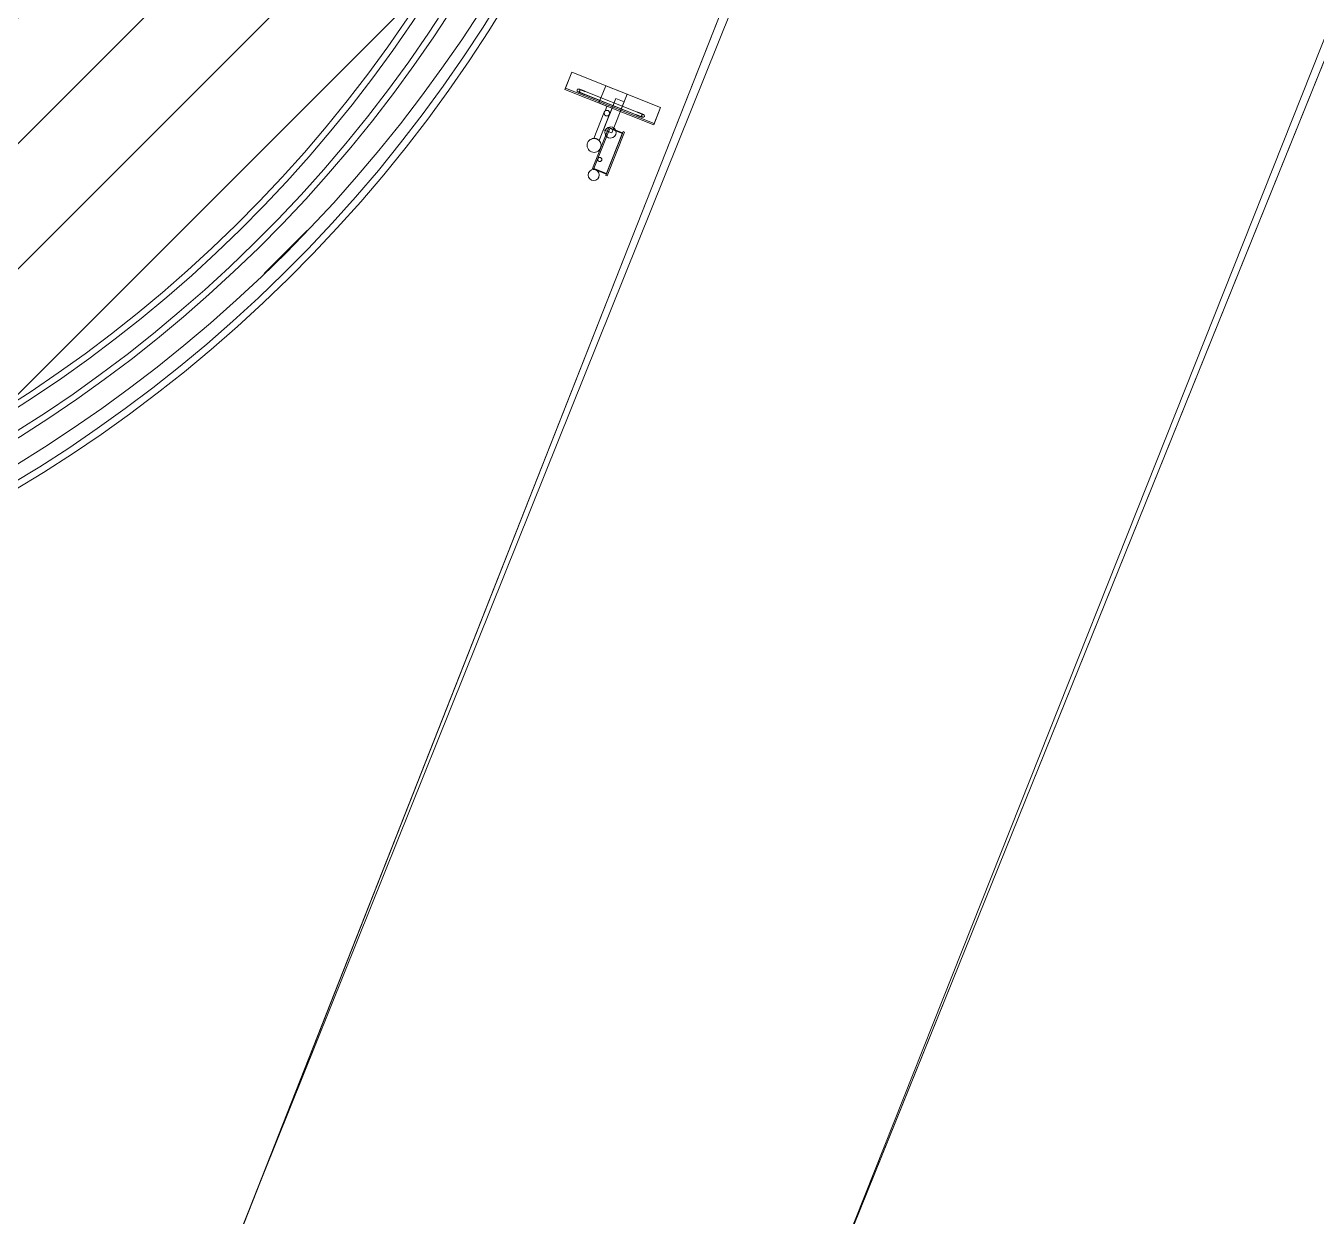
# Model space of a CAD drawing. Header units: metres. Extents: x -207 to 292, y -187 to 169.
# Drawn here: x -36.865 to -32.247, y -57.796 to -53.535 of the extents above; entities that cross this region are included whole.
import ezdxf

# ---------------------------------------------------------------- set-up
doc = ezdxf.new("R2010")
doc.units = ezdxf.units.M
for name, color, linetype, lineweight in [('C-TOPO', 7, 'Continuous', 9), ('EQUIPOS PIS', 7, 'Continuous', 9), ('P-SANR-FIXT', 7, 'Continuous', 9), ('VEREDAS', 7, 'Continuous', 9)]:
    doc.layers.add(name, color=color, linetype=linetype, lineweight=lineweight)
doc.layers.add('PR10-ARQ-PL-001-Emplazamiento-C-1_dwg', color=7, linetype='Continuous', lineweight=9, true_color=0x767676)

# ---------------------------------------------------------------- blocks, each defined once
blk = doc.blocks.new('M_Estanque-Terraza - M_Estanque-Terraza-2331352-PLANTA EMPLAZAMIENTO ACTUALIZADO')
at = {"layer": 'P-SANR-FIXT'}
for radius, start in [(5.1516, 0), (5.1516, 0), (5.1266, 360), (5.1266, 360), (4.9983, 360), (4.9755, 360), (4.9059, 0), (4.8832, 0)]:
    blk.add_arc((0, 0), radius, start, 180, dxfattribs=at)
blk = doc.blocks.new('M_Tuberia Control-01 - M_Tuberia Control-01-2159111-PLANTA EMPLAZAMIENTO ACTUALIZADO')
at = {"layer": 'P-SANR-FIXT'}
for p, q in [((0.1525, 0.1709), (0.1475, 0.1709)), ((0.1475, 0.1709), (0.2138, 0.1709)), ((0.1475, 0.1709), (0.1475, -0.1709)), ((0.1475, 0.1709), (0.1475, -0.1709)), ((0.2138, 0.1709), (0.1525, 0.1709)), ((0.1525, 0.1709), (0.1525, -0.1709)), ((0.1525, 0.1709), (0.1525, -0.1709)), ((0.2138, -0.1709), (0.2138, 0.1709)), ((0.2138, 0.1709), (0.2138, -0.1709)), ((0.1573, 0.0993), (0.1573, -0.099)), ((0.1575, 0.1228), (0.1575, -0.1225)), ((0.1675, -0.1225), (0.1675, 0.1228)), ((0.1677, -0.099), (0.1677, 0.0993)), ((0.1244, 0.01), (0.0229, 0.01)), ((0.1244, 0.01), (0.0229, 0.01)), ((0.1475, 0.0089), (0.129, 0.0089)), ((0.2138, 0.0401), (0.1475, 0.0401)), ((0.1475, 0.0401), (0.2138, 0.0401)), ((0.1475, 0.0401), (0.1475, -0.0423)), ((0.1475, 0.0401), (0.1475, -0.0423)), ((0.1475, -0.0011), (0.1475, 0.0089)), ((0.2138, -0.0423), (0.2138, 0.0401)), ((0.2138, 0.0401), (0.2138, -0.0423)), ((-0.0795, -0.025), (0.0795, -0.025)), ((0.0795, -0.025), (-0.0795, -0.025)), ((-0.0795, -0.0784), (-0.0795, -0.025)), ((-0.0795, -0.025), (-0.0795, -0.0784)), ((-0.077, -0.0294), (0.077, -0.0294)), ((0.077, -0.0294), (-0.077, -0.0294)), ((-0.077, -0.0294), (-0.077, -0.0784)), ((-0.077, -0.0784), (-0.077, -0.0294)), ((0.0229, -0.01), (0.1244, -0.01)), ((0.0229, -0.01), (0.1244, -0.01)), ((0.1841, -0.0103), (0.0646, -0.0103)), ((0.0646, -0.0103), (0.1841, -0.0103)), ((0.0646, -0.0103), (0.0646, -0.0423)), ((0.0646, -0.0103), (0.0646, -0.0423)), ((0.1841, -0.0423), (0.0646, -0.0423)), ((0.0646, -0.0423), (0.1841, -0.0423)), ((0.077, -0.0784), (0.077, -0.0294)), ((0.077, -0.0784), (0.077, -0.0294)), ((0.0795, -0.025), (0.0795, -0.0784)), ((0.0795, -0.025), (0.0795, -0.0784)), ((0.1244, -0.01), (0.1244, -0.0111)), ((0.1244, -0.0111), (0.1475, -0.0111)), ((0.1475, -0.0111), (0.1475, -0.0011)), ((0.2138, -0.0423), (0.1475, -0.0423)), ((0.1475, -0.0423), (0.2138, -0.0423)), ((0.1841, -0.0423), (0.1841, -0.0103)), ((0.1841, -0.0103), (0.1841, -0.0423)), ((0.0845, -0.0784), (-0.0845, -0.0784)), ((-0.0845, -0.0784), (0.0845, -0.0784)), ((-0.0845, -0.0784), (-0.0845, -0.0836)), ((-0.0845, -0.0784), (-0.0845, -0.0836)), ((0.0845, -0.0836), (-0.0845, -0.0836)), ((-0.0845, -0.0836), (0.0845, -0.0836)), ((-0.0795, -0.0784), (0.0795, -0.0784)), ((0.0795, -0.0784), (-0.0795, -0.0784)), ((0.077, -0.0784), (-0.077, -0.0784)), ((-0.077, -0.0784), (0.077, -0.0784)), ((0.0845, -0.0836), (0.0845, -0.0784)), ((0.0845, -0.0784), (0.0845, -0.0836)), ((0.2138, -0.1709), (0.1475, -0.1709)), ((0.1475, -0.1709), (0.1525, -0.1709)), ((0.1525, -0.1709), (0.2138, -0.1709))]:
    blk.add_line(p, q, dxfattribs=at)
at = {"layer": 'P-SANR-FIXT', "flags": 128}
for points in [[(0.1573, 0.1243), (0.1573, 0.1243), (0.1573, 0.1242), (0.1573, 0.1241), (0.1573, 0.124), (0.1573, 0.1238), (0.1573, 0.1236), (0.1573, 0.1233), (0.1573, 0.123), (0.1573, 0.1227), (0.1573, 0.1223), (0.1573, 0.1219), (0.1573, 0.1215), (0.1573, 0.121), (0.1573, 0.1205), (0.1573, 0.1199), (0.1573, 0.1193), (0.1573, 0.1187), (0.1573, 0.1181), (0.1573, 0.1174), (0.1573, 0.1167), (0.1573, 0.116), (0.1573, 0.1152), (0.1573, 0.1144), (0.1573, 0.1136), (0.1573, 0.1128), (0.1573, 0.1119), (0.1573, 0.1111), (0.1573, 0.1102), (0.1573, 0.1093), (0.1573, 0.1083), (0.1573, 0.1074), (0.1573, 0.1064), (0.1573, 0.1055), (0.1573, 0.1045), (0.1573, 0.1035), (0.1573, 0.1025), (0.1573, 0.1015), (0.1573, 0.1005), (0.1573, 0.0995), (0.1573, 0.0993)], [(0.1677, 0.0993), (0.1677, 0.1003), (0.1677, 0.1013), (0.1677, 0.1023), (0.1677, 0.1033), (0.1677, 0.1042), (0.1677, 0.1052), (0.1677, 0.1062), (0.1677, 0.1071), (0.1677, 0.1081), (0.1677, 0.109), (0.1677, 0.1099), (0.1677, 0.1108), (0.1677, 0.1117), (0.1677, 0.1126), (0.1677, 0.1134), (0.1677, 0.1142), (0.1677, 0.115), (0.1677, 0.1158), (0.1677, 0.1165), (0.1677, 0.1172), (0.1677, 0.1179), (0.1677, 0.1185), (0.1677, 0.1192), (0.1677, 0.1198), (0.1677, 0.1203), (0.1677, 0.1208), (0.1677, 0.1213), (0.1677, 0.1218), (0.1677, 0.1222), (0.1677, 0.1226), (0.1677, 0.1229), (0.1677, 0.1232), (0.1677, 0.1235), (0.1677, 0.1237), (0.1677, 0.1239), (0.1677, 0.1241), (0.1677, 0.1242), (0.1677, 0.1242), (0.1677, 0.1243)], [(0.1573, -0.099), (0.1573, -0.1), (0.1573, -0.101), (0.1573, -0.102), (0.1573, -0.103), (0.1573, -0.104), (0.1573, -0.1049), (0.1573, -0.1059), (0.1573, -0.1069), (0.1573, -0.1078), (0.1573, -0.1087), (0.1573, -0.1097), (0.1573, -0.1105), (0.1573, -0.1114), (0.1573, -0.1123), (0.1573, -0.1131), (0.1573, -0.1139), (0.1573, -0.1147), (0.1573, -0.1155), (0.1573, -0.1162), (0.1573, -0.1169), (0.1573, -0.1176), (0.1573, -0.1183), (0.1573, -0.1189), (0.1573, -0.1195), (0.1573, -0.12), (0.1573, -0.1206), (0.1573, -0.1211), (0.1573, -0.1215), (0.1573, -0.1219), (0.1573, -0.1223), (0.1573, -0.1226), (0.1573, -0.123), (0.1573, -0.1232), (0.1573, -0.1235), (0.1573, -0.1236), (0.1573, -0.1238), (0.1573, -0.1239), (0.1573, -0.124), (0.1573, -0.124)], [(0.1677, -0.124), (0.1677, -0.124), (0.1677, -0.1239), (0.1677, -0.1238), (0.1677, -0.1237), (0.1677, -0.1235), (0.1677, -0.1233), (0.1677, -0.123), (0.1677, -0.1227), (0.1677, -0.1224), (0.1677, -0.122), (0.1677, -0.1216), (0.1677, -0.1212), (0.1677, -0.1207), (0.1677, -0.1202), (0.1677, -0.1196), (0.1677, -0.1191), (0.1677, -0.1184), (0.1677, -0.1178), (0.1677, -0.1171), (0.1677, -0.1164), (0.1677, -0.1157), (0.1677, -0.1149), (0.1677, -0.1142), (0.1677, -0.1133), (0.1677, -0.1125), (0.1677, -0.1117), (0.1677, -0.1108), (0.1677, -0.1099), (0.1677, -0.109), (0.1677, -0.1081), (0.1677, -0.1071), (0.1677, -0.1062), (0.1677, -0.1052), (0.1677, -0.1042), (0.1677, -0.1033), (0.1677, -0.1023), (0.1677, -0.1013), (0.1677, -0.1003), (0.1677, -0.0993), (0.1677, -0.099)]]:
    blk.add_lwpolyline(points, dxfattribs=at)
at = {"layer": 'P-SANR-FIXT'}
for centre, radius, start, end in [((0.1625, 0.1243), 0.00518, 90, 270), ((0.1625, 0.1243), 0.00518, 270, 90), ((0, 0), 0.025, 360, 180), ((0, 0), 0.025, 0, 180), ((0, 0), 0.025, 180, 360), ((0.1244, 0), 0.01, 360, 180), ((0.1244, 0), 0.01, 0, 180), ((0.1244, 0), 0.01, 180, 360), ((0.1244, 0), 0.01, 180, 360), ((-0.099, -0.0375), 0.02, 0, 180), ((-0.099, -0.0375), 0.02, 0, 180), ((-0.099, -0.0375), 0.02, 180, 0), ((-0.099, -0.0375), 0.02, 180, 360), ((-0.0394, -0.0375), 0.0075, 360, 180), ((-0.0394, -0.0375), 0.0075, 0, 180), ((-0.0394, -0.0375), 0.0075, 180, 360), ((-0.0394, -0.0375), 0.0075, 180, 360), ((0, 0), 0.025, 180, 360), ((0.0646, -0.0375), 0.02, 360, 180), ((0.0646, -0.0375), 0.02, 0, 180), ((0.0646, -0.0375), 0.02, 180, 360), ((0.0646, -0.0375), 0.02, 180, 360), ((0.1625, -0.124), 0.00518, 90, 270), ((0.1625, -0.124), 0.00518, 270, 90)]:
    blk.add_arc(centre, radius, start, end, dxfattribs=at)
for points, knots in [([(0.1625, 0.1191), (0.1622, 0.1191), (0.1617, 0.1191), (0.161, 0.1193), (0.1606, 0.1194), (0.1602, 0.1196), (0.1598, 0.1198), (0.1595, 0.1201), (0.1591, 0.1203), (0.1588, 0.1206), (0.1586, 0.1209), (0.1584, 0.1211), (0.1582, 0.1213), (0.1581, 0.1215), (0.158, 0.1216), (0.1579, 0.1218), (0.1578, 0.1221), (0.1577, 0.1224), (0.1576, 0.1225), (0.1576, 0.1226), (0.1576, 0.1227), (0.1575, 0.1228), (0.1575, 0.1228), (0.1575, 0.1228), (0.1576, 0.1227), (0.1576, 0.1226), (0.1576, 0.1225), (0.1577, 0.1224), (0.1578, 0.1221), (0.1579, 0.1218), (0.158, 0.1216), (0.1581, 0.1215), (0.1582, 0.1213), (0.1584, 0.1211), (0.1586, 0.1209), (0.1588, 0.1206), (0.1591, 0.1203), (0.1595, 0.1201), (0.1598, 0.1198), (0.1602, 0.1196), (0.1606, 0.1194), (0.161, 0.1193), (0.1617, 0.1191), (0.1622, 0.1191), (0.1625, 0.1191)], [0, 0, 0, 0, 0.055556, 0.083333, 0.111111, 0.138889, 0.166667, 0.194444, 0.222222, 0.25, 0.277778, 0.305556, 0.319444, 0.333333, 0.347222, 0.361111, 0.388889, 0.416667, 0.430556, 0.444444, 0.458333, 0.472222, 0.5, 0.527778, 0.541667, 0.555556, 0.569444, 0.583333, 0.611111, 0.638889, 0.652778, 0.666667, 0.680556, 0.694444, 0.722222, 0.75, 0.777778, 0.805556, 0.833333, 0.861111, 0.888889, 0.916667, 0.944444, 1, 1, 1, 1]), ([(0.1625, 0.1191), (0.1628, 0.1191), (0.1633, 0.1191), (0.164, 0.1193), (0.1644, 0.1194), (0.1648, 0.1196), (0.1652, 0.1198), (0.1655, 0.1201), (0.1659, 0.1203), (0.1662, 0.1206), (0.1664, 0.1209), (0.1666, 0.1211), (0.1668, 0.1213), (0.1669, 0.1215), (0.167, 0.1216), (0.1671, 0.1218), (0.1672, 0.1221), (0.1673, 0.1224), (0.1674, 0.1225), (0.1674, 0.1226), (0.1674, 0.1227), (0.1675, 0.1228), (0.1675, 0.1228), (0.1675, 0.1228), (0.1674, 0.1227), (0.1674, 0.1226), (0.1674, 0.1225), (0.1673, 0.1224), (0.1672, 0.1221), (0.1671, 0.1218), (0.167, 0.1216), (0.1669, 0.1215), (0.1668, 0.1213), (0.1666, 0.1211), (0.1664, 0.1209), (0.1662, 0.1206), (0.1659, 0.1203), (0.1655, 0.1201), (0.1652, 0.1198), (0.1648, 0.1196), (0.1644, 0.1194), (0.164, 0.1193), (0.1633, 0.1191), (0.1628, 0.1191), (0.1625, 0.1191)], [0, 0, 0, 0, 0.055556, 0.083333, 0.111111, 0.138889, 0.166667, 0.194444, 0.222222, 0.25, 0.277778, 0.305556, 0.319444, 0.333333, 0.347222, 0.361111, 0.388889, 0.416667, 0.430556, 0.444444, 0.458333, 0.472222, 0.5, 0.527778, 0.541667, 0.555556, 0.569444, 0.583333, 0.611111, 0.638889, 0.652778, 0.666667, 0.680556, 0.694444, 0.722222, 0.75, 0.777778, 0.805556, 0.833333, 0.861111, 0.888889, 0.916667, 0.944444, 1, 1, 1, 1]), ([(0.025, 0), (0.025, 0.0008), (0.0249, 0.0023), (0.0245, 0.0051), (0.0239, 0.0073), (0.0234, 0.0088), (0.0232, 0.0094), (0.023, 0.0097), (0.0229, 0.0099), (0.0229, 0.01), (0.0229, 0.01)], [0, 0, 0, 0, 0.142857, 0.285714, 0.571429, 0.678571, 0.785714, 0.839286, 0.892857, 1, 1, 1, 1]), ([(0.0229, 0.01), (0.0229, 0.01), (0.023, 0.0098), (0.0234, 0.0088), (0.0242, 0.0067), (0.0248, 0.0034), (0.025, 0.0012), (0.025, 0)], [0, 0, 0, 0, 0.142857, 0.285714, 0.571429, 0.785714, 1, 1, 1, 1]), ([(0.025, 0), (0.025, 0.0008), (0.0249, 0.0023), (0.0245, 0.0051), (0.0239, 0.0073), (0.0234, 0.0088), (0.0232, 0.0094), (0.023, 0.0097), (0.0229, 0.0099), (0.0229, 0.01), (0.0229, 0.01)], [0, 0, 0, 0, 0.142857, 0.285714, 0.571429, 0.678571, 0.785714, 0.839286, 0.892857, 1, 1, 1, 1]), ([(0.0229, 0.01), (0.0229, 0.01), (0.023, 0.0098), (0.0234, 0.0088), (0.0242, 0.0067), (0.0248, 0.0034), (0.025, 0.0012), (0.025, 0)], [0, 0, 0, 0, 0.142857, 0.285714, 0.571429, 0.785714, 1, 1, 1, 1]), ([(0.1144, 0), (0.1144, 0.0005), (0.1144, 0.0011), (0.1146, 0.002), (0.1147, 0.0027), (0.1149, 0.0033), (0.1151, 0.0039), (0.1154, 0.0045), (0.1157, 0.005), (0.116, 0.0055), (0.1164, 0.006), (0.1167, 0.0065), (0.1171, 0.0069), (0.1175, 0.0073), (0.118, 0.0078), (0.1186, 0.0082), (0.1192, 0.0086), (0.1198, 0.0089), (0.1209, 0.0094), (0.1224, 0.0099), (0.1237, 0.01), (0.1244, 0.01)], [0, 0, 0, 0, 0.071429, 0.107143, 0.142857, 0.178571, 0.214286, 0.25, 0.285714, 0.321429, 0.357143, 0.392857, 0.428571, 0.464286, 0.5, 0.571429, 0.607143, 0.642857, 0.714286, 0.857143, 1, 1, 1, 1]), ([(0.1244, 0.01), (0.1237, 0.01), (0.1224, 0.0099), (0.1209, 0.0094), (0.1198, 0.0089), (0.1192, 0.0086), (0.1188, 0.0083), (0.1183, 0.008), (0.1179, 0.0076), (0.1175, 0.0073), (0.1171, 0.0069), (0.1167, 0.0065), (0.1164, 0.006), (0.116, 0.0055), (0.1157, 0.005), (0.1154, 0.0045), (0.1151, 0.0039), (0.1149, 0.0033), (0.1147, 0.0027), (0.1146, 0.002), (0.1144, 0.0011), (0.1144, 0.0005), (0.1144, 0)], [0, 0, 0, 0, 0.142857, 0.285714, 0.357143, 0.392857, 0.428571, 0.464286, 0.5, 0.535714, 0.571429, 0.607143, 0.642857, 0.678571, 0.714286, 0.75, 0.785714, 0.821429, 0.857143, 0.892857, 0.928571, 1, 1, 1, 1]), ([(0.1144, 0), (0.1144, 0.0005), (0.1144, 0.0011), (0.1146, 0.002), (0.1147, 0.0027), (0.1149, 0.0033), (0.1151, 0.0039), (0.1154, 0.0045), (0.1157, 0.005), (0.116, 0.0055), (0.1164, 0.006), (0.1167, 0.0065), (0.1171, 0.0069), (0.1175, 0.0073), (0.118, 0.0078), (0.1186, 0.0082), (0.1192, 0.0086), (0.1198, 0.0089), (0.1209, 0.0094), (0.1224, 0.0099), (0.1237, 0.01), (0.1244, 0.01)], [0, 0, 0, 0, 0.071429, 0.107143, 0.142857, 0.178571, 0.214286, 0.25, 0.285714, 0.321429, 0.357143, 0.392857, 0.428571, 0.464286, 0.5, 0.571429, 0.607143, 0.642857, 0.714286, 0.857143, 1, 1, 1, 1]), ([(0.1244, 0.01), (0.1237, 0.01), (0.1224, 0.0099), (0.1209, 0.0094), (0.1198, 0.0089), (0.1192, 0.0086), (0.1188, 0.0083), (0.1183, 0.008), (0.1179, 0.0076), (0.1175, 0.0073), (0.1171, 0.0069), (0.1167, 0.0065), (0.1164, 0.006), (0.116, 0.0055), (0.1157, 0.005), (0.1154, 0.0045), (0.1151, 0.0039), (0.1149, 0.0033), (0.1147, 0.0027), (0.1146, 0.002), (0.1144, 0.0011), (0.1144, 0.0005), (0.1144, 0)], [0, 0, 0, 0, 0.142857, 0.285714, 0.357143, 0.392857, 0.428571, 0.464286, 0.5, 0.535714, 0.571429, 0.607143, 0.642857, 0.678571, 0.714286, 0.75, 0.785714, 0.821429, 0.857143, 0.892857, 0.928571, 1, 1, 1, 1]), ([(0.1244, -0.01), (0.1237, -0.01), (0.1224, -0.0099), (0.1209, -0.0094), (0.1198, -0.0089), (0.1192, -0.0086), (0.1188, -0.0083), (0.1183, -0.008), (0.1179, -0.0076), (0.1175, -0.0073), (0.1171, -0.0069), (0.1167, -0.0065), (0.1164, -0.006), (0.116, -0.0055), (0.1157, -0.005), (0.1154, -0.0045), (0.1151, -0.0039), (0.1149, -0.0033), (0.1147, -0.0027), (0.1146, -0.002), (0.1144, -0.0011), (0.1144, -0.0005), (0.1144, 0)], [0, 0, 0, 0, 0.142857, 0.285714, 0.357143, 0.392857, 0.428571, 0.464286, 0.5, 0.535714, 0.571429, 0.607143, 0.642857, 0.678571, 0.714286, 0.75, 0.785714, 0.821429, 0.857143, 0.892857, 0.928571, 1, 1, 1, 1]), ([(0.1144, 0), (0.1144, -0.0005), (0.1144, -0.0011), (0.1146, -0.002), (0.1147, -0.0027), (0.1149, -0.0033), (0.1151, -0.0039), (0.1154, -0.0045), (0.1157, -0.005), (0.116, -0.0055), (0.1164, -0.006), (0.1167, -0.0065), (0.1171, -0.0069), (0.1175, -0.0073), (0.118, -0.0078), (0.1186, -0.0082), (0.1192, -0.0086), (0.1198, -0.0089), (0.1209, -0.0094), (0.1224, -0.0099), (0.1237, -0.01), (0.1244, -0.01)], [0, 0, 0, 0, 0.071429, 0.107143, 0.142857, 0.178571, 0.214286, 0.25, 0.285714, 0.321429, 0.357143, 0.392857, 0.428571, 0.464286, 0.5, 0.571429, 0.607143, 0.642857, 0.714286, 0.857143, 1, 1, 1, 1]), ([(0.1144, 0), (0.1144, -0.0005), (0.1144, -0.0011), (0.1146, -0.002), (0.1147, -0.0027), (0.1149, -0.0033), (0.1151, -0.0039), (0.1154, -0.0045), (0.1157, -0.005), (0.116, -0.0055), (0.1164, -0.006), (0.1167, -0.0065), (0.1171, -0.0069), (0.1175, -0.0073), (0.118, -0.0078), (0.1186, -0.0082), (0.1192, -0.0086), (0.1198, -0.0089), (0.1209, -0.0094), (0.1224, -0.0099), (0.1237, -0.01), (0.1244, -0.01)], [0, 0, 0, 0, 0.071429, 0.107143, 0.142857, 0.178571, 0.214286, 0.25, 0.285714, 0.321429, 0.357143, 0.392857, 0.428571, 0.464286, 0.5, 0.571429, 0.607143, 0.642857, 0.714286, 0.857143, 1, 1, 1, 1]), ([(0.1244, -0.01), (0.1237, -0.01), (0.1224, -0.0099), (0.1209, -0.0094), (0.1198, -0.0089), (0.1192, -0.0086), (0.1188, -0.0083), (0.1183, -0.008), (0.1179, -0.0076), (0.1175, -0.0073), (0.1171, -0.0069), (0.1167, -0.0065), (0.1164, -0.006), (0.116, -0.0055), (0.1157, -0.005), (0.1154, -0.0045), (0.1151, -0.0039), (0.1149, -0.0033), (0.1147, -0.0027), (0.1146, -0.002), (0.1144, -0.0011), (0.1144, -0.0005), (0.1144, 0)], [0, 0, 0, 0, 0.142857, 0.285714, 0.357143, 0.392857, 0.428571, 0.464286, 0.5, 0.535714, 0.571429, 0.607143, 0.642857, 0.678571, 0.714286, 0.75, 0.785714, 0.821429, 0.857143, 0.892857, 0.928571, 1, 1, 1, 1]), ([(0.1344, 0), (0.1344, 0.0006), (0.1343, 0.0015), (0.134, 0.0025), (0.1337, 0.0036), (0.1332, 0.0047), (0.1324, 0.0059), (0.1317, 0.0068), (0.1312, 0.0073), (0.1309, 0.0075), (0.1307, 0.0077), (0.1305, 0.0079), (0.1302, 0.0081), (0.1299, 0.0084), (0.1295, 0.0086), (0.1293, 0.0087), (0.1292, 0.0087), (0.1291, 0.0088), (0.129, 0.0088), (0.129, 0.0089), (0.129, 0.0088), (0.1291, 0.0088), (0.1292, 0.0087), (0.1293, 0.0087), (0.1295, 0.0086), (0.1299, 0.0084), (0.1302, 0.0081), (0.1305, 0.0079), (0.1307, 0.0077), (0.1309, 0.0075), (0.1312, 0.0073), (0.1317, 0.0068), (0.1324, 0.0059), (0.1332, 0.0047), (0.1337, 0.0036), (0.134, 0.0025), (0.1343, 0.0015), (0.1344, 0.0006), (0.1344, 0)], [0, 0, 0, 0, 0.055556, 0.083333, 0.111111, 0.166667, 0.222222, 0.277778, 0.305556, 0.319444, 0.333333, 0.347222, 0.361111, 0.388889, 0.416667, 0.430556, 0.444444, 0.458333, 0.472222, 0.5, 0.527778, 0.541667, 0.555556, 0.569444, 0.583333, 0.611111, 0.638889, 0.652778, 0.666667, 0.680556, 0.694444, 0.722222, 0.777778, 0.833333, 0.888889, 0.916667, 0.944444, 1, 1, 1, 1]), ([(0.025, 0), (0.025, -0.0008), (0.0249, -0.0023), (0.0245, -0.0051), (0.0239, -0.0073), (0.0234, -0.0088), (0.0232, -0.0094), (0.023, -0.0097), (0.0229, -0.0099), (0.0229, -0.01), (0.0229, -0.01)], [0, 0, 0, 0, 0.142857, 0.285714, 0.571429, 0.678571, 0.785714, 0.839286, 0.892857, 1, 1, 1, 1]), ([(0.0229, -0.01), (0.0229, -0.01), (0.023, -0.0098), (0.0234, -0.0088), (0.0242, -0.0067), (0.0248, -0.0034), (0.025, -0.0012), (0.025, 0)], [0, 0, 0, 0, 0.142857, 0.285714, 0.571429, 0.785714, 1, 1, 1, 1]), ([(0.025, 0), (0.025, -0.0008), (0.0249, -0.0023), (0.0245, -0.0051), (0.0239, -0.0073), (0.0234, -0.0088), (0.0232, -0.0094), (0.023, -0.0097), (0.0229, -0.0099), (0.0229, -0.01), (0.0229, -0.01)], [0, 0, 0, 0, 0.142857, 0.285714, 0.571429, 0.678571, 0.785714, 0.839286, 0.892857, 1, 1, 1, 1]), ([(0.0229, -0.01), (0.0229, -0.01), (0.023, -0.0098), (0.0234, -0.0088), (0.0242, -0.0067), (0.0248, -0.0034), (0.025, -0.0012), (0.025, 0)], [0, 0, 0, 0, 0.142857, 0.285714, 0.571429, 0.785714, 1, 1, 1, 1]), ([(0.1343, -0.0011), (0.1342, -0.0016), (0.1341, -0.0022), (0.1339, -0.003), (0.1337, -0.0036), (0.1334, -0.0042), (0.1332, -0.0048), (0.1329, -0.0052), (0.1327, -0.0056), (0.1325, -0.0058), (0.1323, -0.0061), (0.1321, -0.0064), (0.1318, -0.0067), (0.1314, -0.0071), (0.1311, -0.0074), (0.1309, -0.0075), (0.1307, -0.0077), (0.1304, -0.008), (0.13, -0.0082), (0.1296, -0.0085), (0.1293, -0.0087), (0.1292, -0.0088), (0.1291, -0.0088), (0.1289, -0.0089), (0.1288, -0.009), (0.1285, -0.0091), (0.128, -0.0093), (0.1276, -0.0095), (0.1272, -0.0096), (0.1269, -0.0097), (0.1266, -0.0098), (0.1262, -0.0098), (0.1255, -0.01), (0.1248, -0.01), (0.1244, -0.01)], [0, 0, 0, 0, 0.083333, 0.125, 0.166667, 0.208333, 0.25, 0.291667, 0.3125, 0.333333, 0.354167, 0.375, 0.416667, 0.458333, 0.479167, 0.5, 0.520833, 0.541667, 0.583333, 0.625, 0.645833, 0.65625, 0.666667, 0.677083, 0.6875, 0.708333, 0.75, 0.791667, 0.8125, 0.833333, 0.854167, 0.875, 0.916667, 1, 1, 1, 1]), ([(0.1244, -0.01), (0.1248, -0.01), (0.1255, -0.01), (0.1262, -0.0098), (0.1266, -0.0098), (0.1269, -0.0097), (0.1272, -0.0096), (0.1276, -0.0095), (0.128, -0.0093), (0.1285, -0.0091), (0.1288, -0.009), (0.1289, -0.0089), (0.1291, -0.0088), (0.1292, -0.0088), (0.1293, -0.0087), (0.1296, -0.0085), (0.13, -0.0082), (0.1304, -0.008), (0.1307, -0.0077), (0.1309, -0.0075), (0.1311, -0.0074), (0.1314, -0.0071), (0.1318, -0.0067), (0.1321, -0.0064), (0.1323, -0.0061), (0.1325, -0.0058), (0.1327, -0.0056), (0.1329, -0.0052), (0.1332, -0.0048), (0.1334, -0.0042), (0.1337, -0.0036), (0.1339, -0.003), (0.1341, -0.0022), (0.1342, -0.0016), (0.1343, -0.0011)], [0, 0, 0, 0, 0.083333, 0.125, 0.145833, 0.166667, 0.1875, 0.208333, 0.25, 0.291667, 0.3125, 0.322917, 0.333333, 0.34375, 0.354167, 0.375, 0.416667, 0.458333, 0.479167, 0.5, 0.520833, 0.541667, 0.583333, 0.625, 0.645833, 0.666667, 0.6875, 0.708333, 0.75, 0.791667, 0.833333, 0.875, 0.916667, 1, 1, 1, 1]), ([(0.1625, -0.1188), (0.1622, -0.1188), (0.1617, -0.1189), (0.161, -0.119), (0.1606, -0.1192), (0.1602, -0.1194), (0.1598, -0.1196), (0.1595, -0.1198), (0.1591, -0.1201), (0.1588, -0.1203), (0.1586, -0.1206), (0.1584, -0.1209), (0.1582, -0.1211), (0.1581, -0.1212), (0.158, -0.1214), (0.1579, -0.1216), (0.1578, -0.1219), (0.1577, -0.1221), (0.1576, -0.1223), (0.1576, -0.1224), (0.1576, -0.1224), (0.1575, -0.1225), (0.1575, -0.1225), (0.1575, -0.1225), (0.1576, -0.1224), (0.1576, -0.1224), (0.1576, -0.1223), (0.1577, -0.1221), (0.1578, -0.1219), (0.1579, -0.1216), (0.158, -0.1214), (0.1581, -0.1212), (0.1582, -0.1211), (0.1584, -0.1209), (0.1586, -0.1206), (0.1588, -0.1203), (0.1591, -0.1201), (0.1595, -0.1198), (0.1598, -0.1196), (0.1602, -0.1194), (0.1606, -0.1192), (0.161, -0.119), (0.1617, -0.1189), (0.1622, -0.1188), (0.1625, -0.1188)], [0, 0, 0, 0, 0.055556, 0.083333, 0.111111, 0.138889, 0.166667, 0.194444, 0.222222, 0.25, 0.277778, 0.305556, 0.319444, 0.333333, 0.347222, 0.361111, 0.388889, 0.416667, 0.430556, 0.444444, 0.458333, 0.472222, 0.5, 0.527778, 0.541667, 0.555556, 0.569444, 0.583333, 0.611111, 0.638889, 0.652778, 0.666667, 0.680556, 0.694444, 0.722222, 0.75, 0.777778, 0.805556, 0.833333, 0.861111, 0.888889, 0.916667, 0.944444, 1, 1, 1, 1]), ([(0.1625, -0.1188), (0.1628, -0.1188), (0.1633, -0.1189), (0.164, -0.119), (0.1644, -0.1192), (0.1648, -0.1194), (0.1652, -0.1196), (0.1655, -0.1198), (0.1659, -0.1201), (0.1662, -0.1203), (0.1664, -0.1206), (0.1666, -0.1209), (0.1668, -0.1211), (0.1669, -0.1212), (0.167, -0.1214), (0.1671, -0.1216), (0.1672, -0.1219), (0.1673, -0.1221), (0.1674, -0.1223), (0.1674, -0.1224), (0.1674, -0.1224), (0.1675, -0.1225), (0.1675, -0.1225), (0.1675, -0.1225), (0.1674, -0.1224), (0.1674, -0.1224), (0.1674, -0.1223), (0.1673, -0.1221), (0.1672, -0.1219), (0.1671, -0.1216), (0.167, -0.1214), (0.1669, -0.1212), (0.1668, -0.1211), (0.1666, -0.1209), (0.1664, -0.1206), (0.1662, -0.1203), (0.1659, -0.1201), (0.1655, -0.1198), (0.1652, -0.1196), (0.1648, -0.1194), (0.1644, -0.1192), (0.164, -0.119), (0.1633, -0.1189), (0.1628, -0.1188), (0.1625, -0.1188)], [0, 0, 0, 0, 0.055556, 0.083333, 0.111111, 0.138889, 0.166667, 0.194444, 0.222222, 0.25, 0.277778, 0.305556, 0.319444, 0.333333, 0.347222, 0.361111, 0.388889, 0.416667, 0.430556, 0.444444, 0.458333, 0.472222, 0.5, 0.527778, 0.541667, 0.555556, 0.569444, 0.583333, 0.611111, 0.638889, 0.652778, 0.666667, 0.680556, 0.694444, 0.722222, 0.75, 0.777778, 0.805556, 0.833333, 0.861111, 0.888889, 0.916667, 0.944444, 1, 1, 1, 1])]:
    blk.add_open_spline(points, degree=3, knots=knots, dxfattribs=at)
for points in [[(0.1344, 0), (0.1344, -0.0002), (0.1343, -0.0006), (0.1343, -0.0009), (0.1343, -0.0011)], [(0.1343, -0.0011), (0.1343, -0.0009), (0.1343, -0.0006), (0.1344, -0.0002), (0.1344, 0)]]:
    blk.add_open_spline(points, degree=3, dxfattribs=at)
blk = doc.blocks.new('YADRAN_LASQUEMAS_ARQ_MO_002_TERRAZAS_rvt-1-PLANTA EMPLAZAMIENTO ACTUALIZADO')
at = {"layer": 'P-SANR-FIXT', "lineweight": 9}
for name, p, rotation in [('M_Estanque-Terraza - M_Estanque-Terraza-2331352-PLANTA EMPLAZAMIENTO ACTUALIZADO', (-39.5467, -50.7741), 157.5555813606293), ('M_Tuberia Control-01 - M_Tuberia Control-01-2159111-PLANTA EMPLAZAMIENTO ACTUALIZADO', (-34.8313, -53.9632), 68.40999999999892)]:
    blk.add_blockref(name, p, dxfattribs=dict(at, rotation=rotation))
blk = doc.blocks.new('PR10-ARQ-PL-001-Emplazamiento-C-1_dwg-674643-PLANTA EMPLAZAMIENTO ACTUALIZADO')
at = {"lineweight": 9, "true_color": 0x0000ff}
h = blk.add_hatch(dxfattribs=at)
h.set_pattern_fill('FP_4', color=5, style=0, pattern_type=2)
h.set_pattern_definition([(45, (0, 0), (-0.2245064, 0.2245064), [])])
h.paths.add_polyline_path([(-39.5734, -55.8547), (-39.291, -55.8463), (-39.0689, -55.8299), (-38.8182, -55.799), (-38.5693, -55.7558), (-38.3228, -55.7005), (-38.0793, -55.6331), (-37.8394, -55.5538), (-37.6037, -55.4629), (-37.3727, -55.3605), (-37.1471, -55.2469), (-36.9273, -55.1224), (-36.7138, -54.9873), (-36.5073, -54.8418), (-36.3081, -54.6864), (-36.1168, -54.5213), (-35.9338, -54.3471), (-35.7596, -54.1642), (-35.5946, -53.9729), (-35.4392, -53.7737), (-35.2937, -53.5672), (-35.1586, -53.3537), (-35.034, -53.1339), (-34.9204, -52.9082), (-34.8181, -52.6773), (-34.7271, -52.4416), (-34.6479, -52.2017), (-34.5805, -51.9582), (-34.5252, -51.7117), (-34.482, -51.4628), (-34.451, -51.2121), (-34.4325, -50.9601), (-34.4286, -50.6143), (-34.4325, -50.455), (-34.451, -50.203), (-34.482, -49.9523), (-34.5252, -49.7034), (-34.5805, -49.4569), (-34.6479, -49.2134), (-34.7271, -48.9735), (-34.8181, -48.7378), (-34.9204, -48.5069), (-35.034, -48.2812), (-35.1586, -48.0614), (-35.3021, -47.8361), (-35.4392, -47.6414), (-35.5946, -47.4422), (-35.7931, -47.2157), (-35.9338, -47.068), (-36.1168, -46.8938), (-36.3081, -46.7287), (-36.5073, -46.5733), (-36.7138, -46.4278), (-36.9273, -46.2927), (-37.1471, -46.1682), (-37.3727, -46.0546), (-37.6037, -45.9522), (-37.8394, -45.8613), (-38.0793, -45.782), (-38.3228, -45.7146), (-38.5693, -45.6593), (-38.8182, -45.6161), (-39.0689, -45.5852), (-39.3209, -45.5666), (-39.5734, -45.5604), (-39.826, -45.5666), (-40.0779, -45.5852), (-40.3287, -45.6161), (-40.5776, -45.6593), (-40.8241, -45.7146), (-41.0676, -45.782), (-41.3074, -45.8613), (-41.5432, -45.9522), (-41.7741, -46.0546), (-41.9998, -46.1682), (-42.2196, -46.2927), (-42.433, -46.4278), (-42.6396, -46.5733), (-42.8387, -46.7287), (-43.03, -46.8938), (-43.213, -47.068), (-43.3872, -47.2509), (-43.5522, -47.4422), (-43.7077, -47.6414), (-43.8531, -47.8479), (-43.9883, -48.0614), (-44.1128, -48.2812), (-44.2264, -48.5069), (-44.3288, -48.7378), (-44.4197, -48.9735), (-44.5377, -49.3534), (-44.5663, -49.4569), (-44.6217, -49.7034), (-44.6649, -49.9523), (-44.6958, -50.203), (-44.7183, -50.6143), (-44.7206, -50.7075), (-44.7144, -50.9601), (-44.6958, -51.2121), (-44.6649, -51.4628), (-44.6217, -51.7117), (-44.5663, -51.9582), (-44.4989, -52.2017), (-44.4197, -52.4416), (-44.3288, -52.6773), (-44.2264, -52.9082), (-44.1128, -53.1339), (-43.9638, -53.3924), (-43.8531, -53.5672), (-43.7077, -53.7737), (-43.5522, -53.9729), (-43.3872, -54.1642), (-43.213, -54.3471), (-43.03, -54.5213), (-42.7888, -54.7253), (-42.6396, -54.8418), (-42.433, -54.9873), (-42.2196, -55.1224), (-41.9998, -55.2469), (-41.7741, -55.3605), (-41.5432, -55.4629), (-41.3074, -55.5538), (-41.0676, -55.6331), (-40.8241, -55.7005), (-40.5776, -55.7558), (-40.3287, -55.799), (-40.0779, -55.8299), (-39.826, -55.8485)])
at = {"layer": 'C-TOPO', "flags": 128}
for points in [[(-22.4063, -29.137), (-24.0453, -33.3001), (-26.0577, -38.2809), (-26.502, -39.3808), (-27.0315, -40.6912), (-28.5183, -44.3711), (-30.5761, -49.5428), (-31.9686, -53.0422), (-33.5036, -56.8415), (-34.3167, -58.854), (-36.72, -64.8025), (-37.5872, -66.9487), (-38.6445, -69.5656), (-40.3227, -73.7195), (-40.3872, -73.8967)], [(-22.4063, -29.137), (-24.0453, -33.3001), (-26.0577, -38.2809), (-26.502, -39.3808), (-27.0315, -40.6912), (-28.5183, -44.3711), (-30.5761, -49.5428), (-31.9686, -53.0422), (-33.5036, -56.8415), (-34.3167, -58.854), (-36.72, -64.8025), (-37.5872, -66.9487), (-38.6445, -69.5656), (-40.3227, -73.7195), (-40.3872, -73.8967)], [(-40.3742, -68.5151), (-38.6491, -64.2454), (-37.2642, -60.8177), (-36.2062, -58.1304), (-34.6938, -54.2891), (-34.2482, -53.1574), (-34.1861, -52.9255), (-34.8086, -52.6352), (-33.4285, -49.6754), (-33.2654, -49.7515), (-32.6953, -48.723), (-31.7437, -47.0062)], [(-43.8859, -77.2945), (-42.5655, -73.9935), (-40.539, -68.9272), (-40.3742, -68.5151), (-38.6491, -64.2454), (-37.2642, -60.8177), (-36.2062, -58.1304), (-34.6938, -54.2891), (-34.2482, -53.1574), (-34.1861, -52.9255), (-34.8086, -52.6352), (-33.4285, -49.6754), (-33.2654, -49.7515), (-32.6953, -48.723), (-31.7437, -47.0062), (-29.8078, -42.1358), (-28.6177, -39.1414), (-28.3653, -38.5167), (-28.322, -38.4097)]]:
    blk.add_lwpolyline(points, dxfattribs=at)
at = {"layer": 'EQUIPOS PIS'}
blk.add_circle((-39.5734, -50.7075), 5.1472, dxfattribs=at)
at = {"layer": 'VEREDAS'}
blk.add_line((-29.4416, -46.5958), (-40.2522, -73.8038), dxfattribs=at)
at = {"layer": 'VEREDAS', "flags": 128}
blk.add_lwpolyline([(-31.291, -45.8737), (-31.7356, -47.0358), (-33.2908, -49.759), (-33.5606, -49.8419), (-34.4434, -52.2459), (-34.1948, -53.1181), (-44.3011, -78.2547), (-43.8866, -79.0985)], dxfattribs=at)

msp = doc.modelspace()

# ---------------------------------------------------------------- linework, layer by layer
at = {"layer": 'C-TOPO'}
for p, q in [((-31.9686, -53.0422), (-33.5036, -56.8415)), ((-33.5036, -56.8415), (-31.9686, -53.0422)), ((-34.6938, -54.2891), (-34.2482, -53.1574)), ((-34.2482, -53.1574), (-34.6938, -54.2891)), ((-36.2062, -58.1304), (-34.6938, -54.2891)), ((-34.6938, -54.2891), (-36.2062, -58.1304)), ((-33.5036, -56.8415), (-34.3167, -58.854)), ((-34.3167, -58.854), (-33.5036, -56.8415))]:
    msp.add_line(p, q, dxfattribs=at)

# ---------------------------------------------------------------- block references
at = {"lineweight": 5}
msp.add_blockref('YADRAN_LASQUEMAS_ARQ_MO_002_TERRAZAS_rvt-1-PLANTA EMPLAZAMIENTO ACTUALIZADO', (0, 0), dxfattribs=at)
at = {"layer": 'PR10-ARQ-PL-001-Emplazamiento-C-1_dwg', "color": 7}
msp.add_blockref('PR10-ARQ-PL-001-Emplazamiento-C-1_dwg-674643-PLANTA EMPLAZAMIENTO ACTUALIZADO', (0, 0), dxfattribs=at)

doc.saveas('drawing.dxf')
